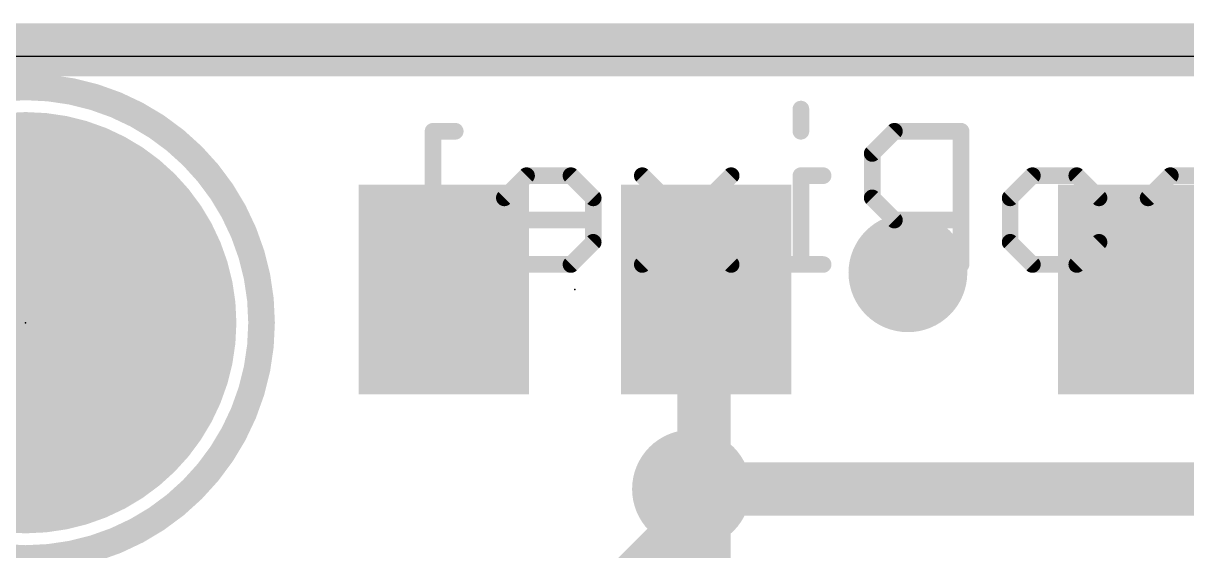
# Model space of a CAD drawing. Extents: x -0.3 to 51.1, y -0.2 to 10.4.
# Drawn here: x 12.68 to 21.56, y 6.39 to 10.41 of the extents above; entities that cross this region are included whole.
import ezdxf

# ---------------------------------------------------------------- set-up
doc = ezdxf.new("R2010")
doc.units = 0
for name, color, linetype in [('1', 12, 'CONTINUOUS'), ('16', 132, 'CONTINUOUS'), ('17', 110, 'CONTINUOUS'), ('18', 110, 'CONTINUOUS'), ('20', 53, 'CONTINUOUS'), ('21', 40, 'CONTINUOUS'), ('22', 6, 'CONTINUOUS'), ('23', 53, 'CONTINUOUS')]:
    doc.layers.add(name, color=color, linetype=linetype)

# ---------------------------------------------------------------- blocks, each defined once
blk = doc.blocks.new('RECT')
blk.add_solid([(-0.5, -0.5), (0.5, -0.5), (-0.5, 0.5), (0.5, 0.5)])
blk = doc.blocks.new('ROUNDP')
at = {"const_width": 0.5}
blk.add_lwpolyline([(0, -0.25, 1), (0, 0.25, 1), (0, -0.25)], format="xyb", dxfattribs=at)
blk = doc.blocks.new('ROUNDV')
at = {"const_width": 0.5}
blk.add_lwpolyline([(0, -0.25, 1), (0, 0.25, 1), (0, -0.25)], format="xyb", dxfattribs=at)

msp = doc.modelspace()

# ---------------------------------------------------------------- linework, layer by layer
at = {"layer": '1'}
for points, const_width in [([(50.927, 10.16), (0, 10.16)], 0.3048), ([(17.891, 8.382), (17.875, 8.366)], 0.4064), ([(17.875, 8.366), (17.875, 6.858)], 0.4064), ([(17.875, 6.858), (17.78, 6.858)], 0.4064), ([(17.875, 5.51), (17.875, 6.858)], 0.4064), ([(24.176, 6.858), (17.875, 6.858)], 0.4064)]:
    msp.add_lwpolyline(points, dxfattribs=dict(at, const_width=const_width))
at = {"layer": '1', "const_width": 0.2032}
for points in [[(17.9766, 8.366, 1), (17.7734, 8.366)], [(17.8032, 8.4378, 1), (17.9468, 8.2942)], [(17.9628, 8.3102, 1), (17.8192, 8.4538)], [(17.78, 6.9596, 1), (17.78, 6.7564)], [(17.9766, 6.858, 1), (17.7734, 6.858)], [(17.875, 6.9596, 1), (17.875, 6.7564)], [(17.875, 6.7564, 1), (17.875, 6.9596)], [(17.7734, 6.858, 1), (17.9766, 6.858)]]:
    msp.add_lwpolyline(points, format="xyb", dxfattribs=at)
at = {"layer": '16'}
for points, const_width in [([(50.927, 10.287), (-0.127, 10.287)], 0.254), ([(17.78, 6.858), (17.78, 6.604)], 0.4064), ([(17.78, 6.604), (16.637, 5.461)], 0.4064)]:
    msp.add_lwpolyline(points, dxfattribs=dict(at, const_width=const_width))
at = {"layer": '16', "const_width": 0.2032}
for points in [[(17.8816, 6.858, 1), (17.6784, 6.858)], [(17.8518, 6.5322, 1), (17.7082, 6.6758)], [(17.6784, 6.604, 1), (17.8816, 6.604)]]:
    msp.add_lwpolyline(points, format="xyb", dxfattribs=at)
at = {"layer": '20'}
msp.add_line((50.8, 10.16), (0, 10.16), dxfattribs=at)
at = {"layer": '21', "const_width": 0.2032}
msp.add_lwpolyline([(12.7, 6.328, 1), (12.7, 9.928, 1), (12.7, 6.328)], format="xyb", dxfattribs=at)
at = {"layer": '22', "const_width": 0.0635}
for points in [[(18.6464, 9.7588, 1), (18.5829, 9.7588)], [(15.8081, 9.6211, 1), (15.8081, 9.5576)], [(15.8399, 9.5894, 1), (15.7764, 9.5894)], [(15.9776, 9.5576, 1), (15.9776, 9.6211)], [(18.5829, 9.5894, 1), (18.6464, 9.5894)], [(19.3282, 9.6211, 1), (19.3282, 9.5576)], [(19.3506, 9.5669, 1), (19.3057, 9.6118)], [(19.8684, 9.5894, 1), (19.8049, 9.5894)], [(19.8366, 9.5576, 1), (19.8366, 9.6211)], [(19.1905, 9.4199, 1), (19.127, 9.4199)], [(19.1363, 9.4423, 1), (19.1812, 9.3974)], [(16.5216, 9.2822, 1), (16.5216, 9.2187)], [(16.5441, 9.228, 1), (16.4992, 9.2729)], [(16.883, 9.2729, 1), (16.8381, 9.228)], [(16.8606, 9.2187, 1), (16.8606, 9.2822)], [(17.4271, 9.2729, 1), (17.3822, 9.228)], [(18.105, 9.228, 1), (18.0601, 9.2729)], [(18.6464, 9.2504, 1), (18.5829, 9.2504)], [(18.6147, 9.2822, 1), (18.6147, 9.2187)], [(18.7842, 9.2187, 1), (18.7842, 9.2822)], [(20.3806, 9.2822, 1), (20.3806, 9.2187)], [(20.4031, 9.228, 1), (20.3582, 9.2729)], [(20.742, 9.2729, 1), (20.6971, 9.228)], [(20.7196, 9.2187, 1), (20.7196, 9.2822)], [(21.4331, 9.2822, 1), (21.4331, 9.2187)], [(21.4556, 9.228, 1), (21.4106, 9.2729)], [(16.3839, 9.0809, 1), (16.3204, 9.0809)], [(17.0618, 9.0809, 1), (16.9983, 9.0809)], [(19.1812, 9.1034, 1), (19.1363, 9.0585)], [(20.2429, 9.0809, 1), (20.1794, 9.0809)], [(20.9208, 9.0809, 1), (20.8573, 9.0809)], [(21.2954, 9.0809, 1), (21.2319, 9.0809)], [(16.3297, 9.1034, 1), (16.3746, 9.0585)], [(17.0076, 9.0585, 1), (17.0525, 9.1034)], [(19.127, 9.0809, 1), (19.1905, 9.0809)], [(20.1887, 9.1034, 1), (20.2336, 9.0585)], [(20.8666, 9.0585, 1), (20.9115, 9.1034)], [(21.2412, 9.1034, 1), (21.2861, 9.0585)], [(16.3521, 8.9432, 1), (16.3521, 8.8797)], [(17.0301, 8.8797, 1), (17.0301, 8.9432)], [(19.3282, 8.9432, 1), (19.3282, 8.8797)], [(19.3057, 8.889, 1), (19.3506, 8.9339)], [(19.8366, 8.8797, 1), (19.8366, 8.9432)], [(21.2636, 8.9432, 1), (21.2636, 8.8797)], [(16.3204, 8.9115, 1), (16.3839, 8.9115)], [(21.2319, 8.9115, 1), (21.2954, 8.9115)], [(17.0525, 8.7195, 1), (17.0076, 8.7644)], [(20.2336, 8.7644, 1), (20.1887, 8.7195)], [(20.9115, 8.7195, 1), (20.8666, 8.7644)], [(16.9983, 8.742, 1), (17.0618, 8.742)], [(20.1794, 8.742, 1), (20.2429, 8.742)], [(20.8573, 8.742, 1), (20.9208, 8.742)], [(15.6386, 8.6043, 1), (15.6386, 8.5407)], [(15.9776, 8.5407, 1), (15.9776, 8.6043)], [(16.5216, 8.6043, 1), (16.5216, 8.5407)], [(16.8381, 8.595, 1), (16.883, 8.55)], [(16.8606, 8.5407, 1), (16.8606, 8.6043)], [(17.3822, 8.595, 1), (17.4271, 8.55)], [(18.0601, 8.55, 1), (18.105, 8.595)], [(18.4452, 8.6043, 1), (18.4452, 8.5407)], [(18.7842, 8.5407, 1), (18.7842, 8.6043)], [(20.3806, 8.6043, 1), (20.3806, 8.5407)], [(20.3582, 8.55, 1), (20.4031, 8.595)], [(20.6971, 8.595, 1), (20.742, 8.55)], [(20.7196, 8.5407, 1), (20.7196, 8.6043)], [(21.4331, 8.6043, 1), (21.4331, 8.5407)], [(15.7764, 8.5725, 1), (15.8399, 8.5725)], [(18.5829, 8.5725, 1), (18.6464, 8.5725)], [(19.8049, 8.5725, 1), (19.8684, 8.5725)]]:
    msp.add_lwpolyline(points, format="xyb", dxfattribs=at)
at = {"layer": '22', "const_width": 0.127}
for points in [[(18.6147, 9.7588), (18.6147, 9.5894)], [(15.9776, 9.5894), (15.8081, 9.5894)], [(15.8081, 9.5894), (15.8081, 8.5725)], [(19.3282, 9.5894), (19.1587, 9.4199)], [(19.8366, 9.5894), (19.3282, 9.5894)], [(19.8366, 8.5725), (19.8366, 9.5894)], [(19.1587, 9.4199), (19.1587, 9.0809)], [(16.5216, 9.2504), (16.3521, 9.0809)], [(16.8606, 9.2504), (16.5216, 9.2504)], [(17.0301, 9.0809), (16.8606, 9.2504)], [(18.0825, 9.2504), (17.4046, 8.5725)], [(18.0825, 8.5725), (17.4046, 9.2504)], [(18.7842, 9.2504), (18.6147, 9.2504)], [(18.6147, 9.2504), (18.6147, 8.5725)], [(20.2112, 9.0809), (20.3806, 9.2504)], [(20.3806, 9.2504), (20.7196, 9.2504)], [(20.7196, 9.2504), (20.8891, 9.0809)], [(21.4331, 9.2504), (21.2636, 9.0809)], [(21.7721, 9.2504), (21.4331, 9.2504)], [(16.3521, 9.0809), (16.3521, 8.9115)], [(17.0301, 8.742), (17.0301, 9.0809)], [(19.1587, 9.0809), (19.3282, 8.9115)], [(20.2112, 8.742), (20.2112, 9.0809)], [(20.8891, 9.0809), (20.8891, 8.742)], [(21.2636, 9.0809), (21.2636, 8.9115)], [(16.3521, 8.9115), (17.0301, 8.9115)], [(19.3282, 8.9115), (19.8366, 8.9115)], [(21.2636, 8.9115), (21.9415, 8.9115)], [(16.8606, 8.5725), (17.0301, 8.742)], [(20.3806, 8.5725), (20.2112, 8.742)], [(20.8891, 8.742), (20.7196, 8.5725)], [(15.9776, 8.5725), (15.6386, 8.5725)], [(16.5216, 8.5725), (16.8606, 8.5725)], [(18.7842, 8.5725), (18.4452, 8.5725)], [(20.7196, 8.5725), (20.3806, 8.5725)], [(21.4331, 8.5725), (21.7721, 8.5725)]]:
    msp.add_lwpolyline(points, dxfattribs=at)
at = {"layer": '23'}
for p in [(16.891, 8.382), (12.7, 8.128)]:
    msp.add_point(p, dxfattribs=at)

# ---------------------------------------------------------------- block references
at = {"layer": '1', "xscale": 1.3, "yscale": 1.6, "rotation": 180}
for p in [(15.891, 8.382), (17.891, 8.382), (21.225, 8.382)]:
    msp.add_blockref('RECT', p, dxfattribs=at)
at = {"layer": '17', "xscale": 3.216, "yscale": 3.216}
msp.add_blockref('ROUNDP', (12.7, 8.128), dxfattribs=at)
msp.add_blockref('ROUNDP', (12.7, 8.128), dxfattribs=at)
at = {"layer": '18', "xscale": 0.9064, "yscale": 0.9064}
for p in [(19.431, 8.509), (19.431, 8.509), (17.78, 6.858), (17.78, 6.858)]:
    msp.add_blockref('ROUNDV', p, dxfattribs=at)

doc.saveas('drawing.dxf')
